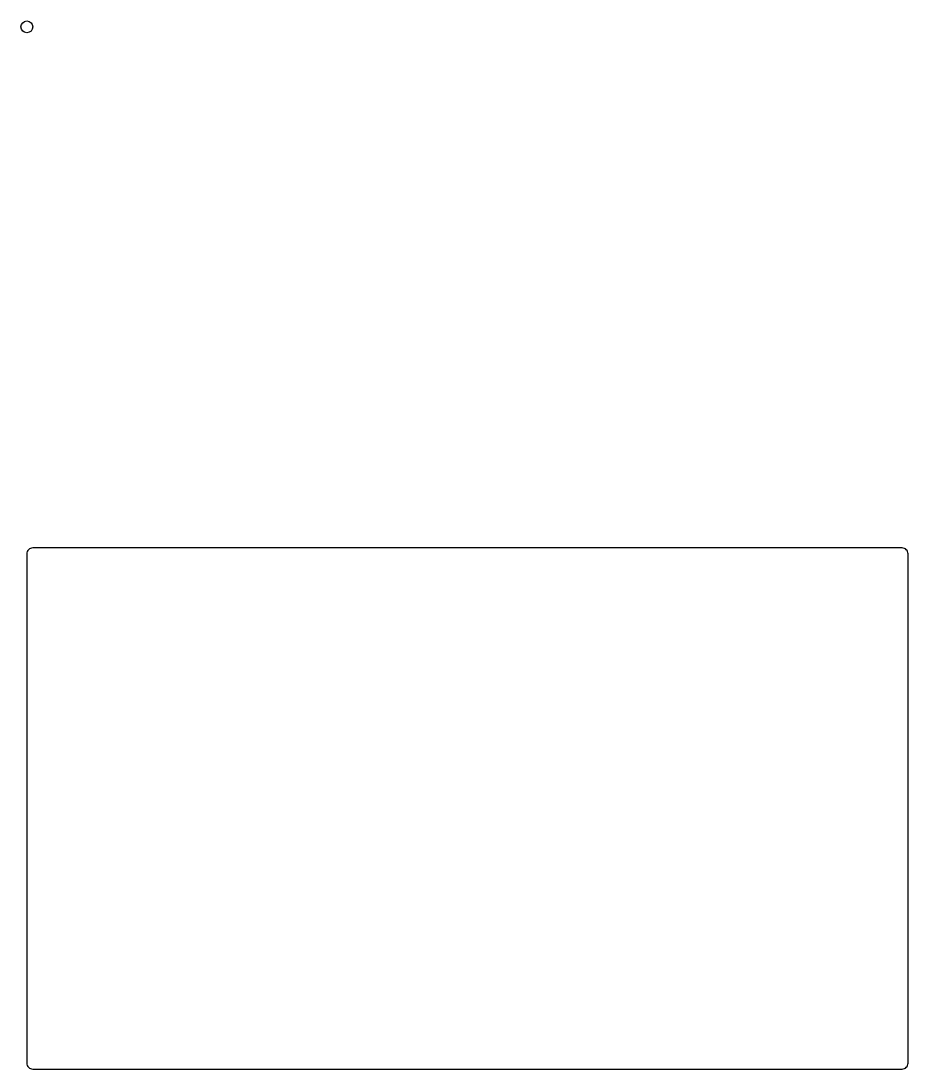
# Model space of a CAD drawing. Header units: millimetres. Extents: x -5 to 748, y 0 to 890.
import ezdxf

# ---------------------------------------------------------------- set-up
doc = ezdxf.new("R2010")
doc.units = ezdxf.units.MM

msp = doc.modelspace()

# ---------------------------------------------------------------- linework, layer by layer
msp.add_lwpolyline([(0, 5, 0.414214), (5, 0), (742.7, 0, 0.414214), (747.7, 5), (747.7, 437.3, 0.414214), (742.7, 442.3), (5, 442.3, 0.414214), (0, 437.3)], format="xyb", close=True)
msp.add_circle((0, 884.6), 5)

doc.saveas('drawing.dxf')
